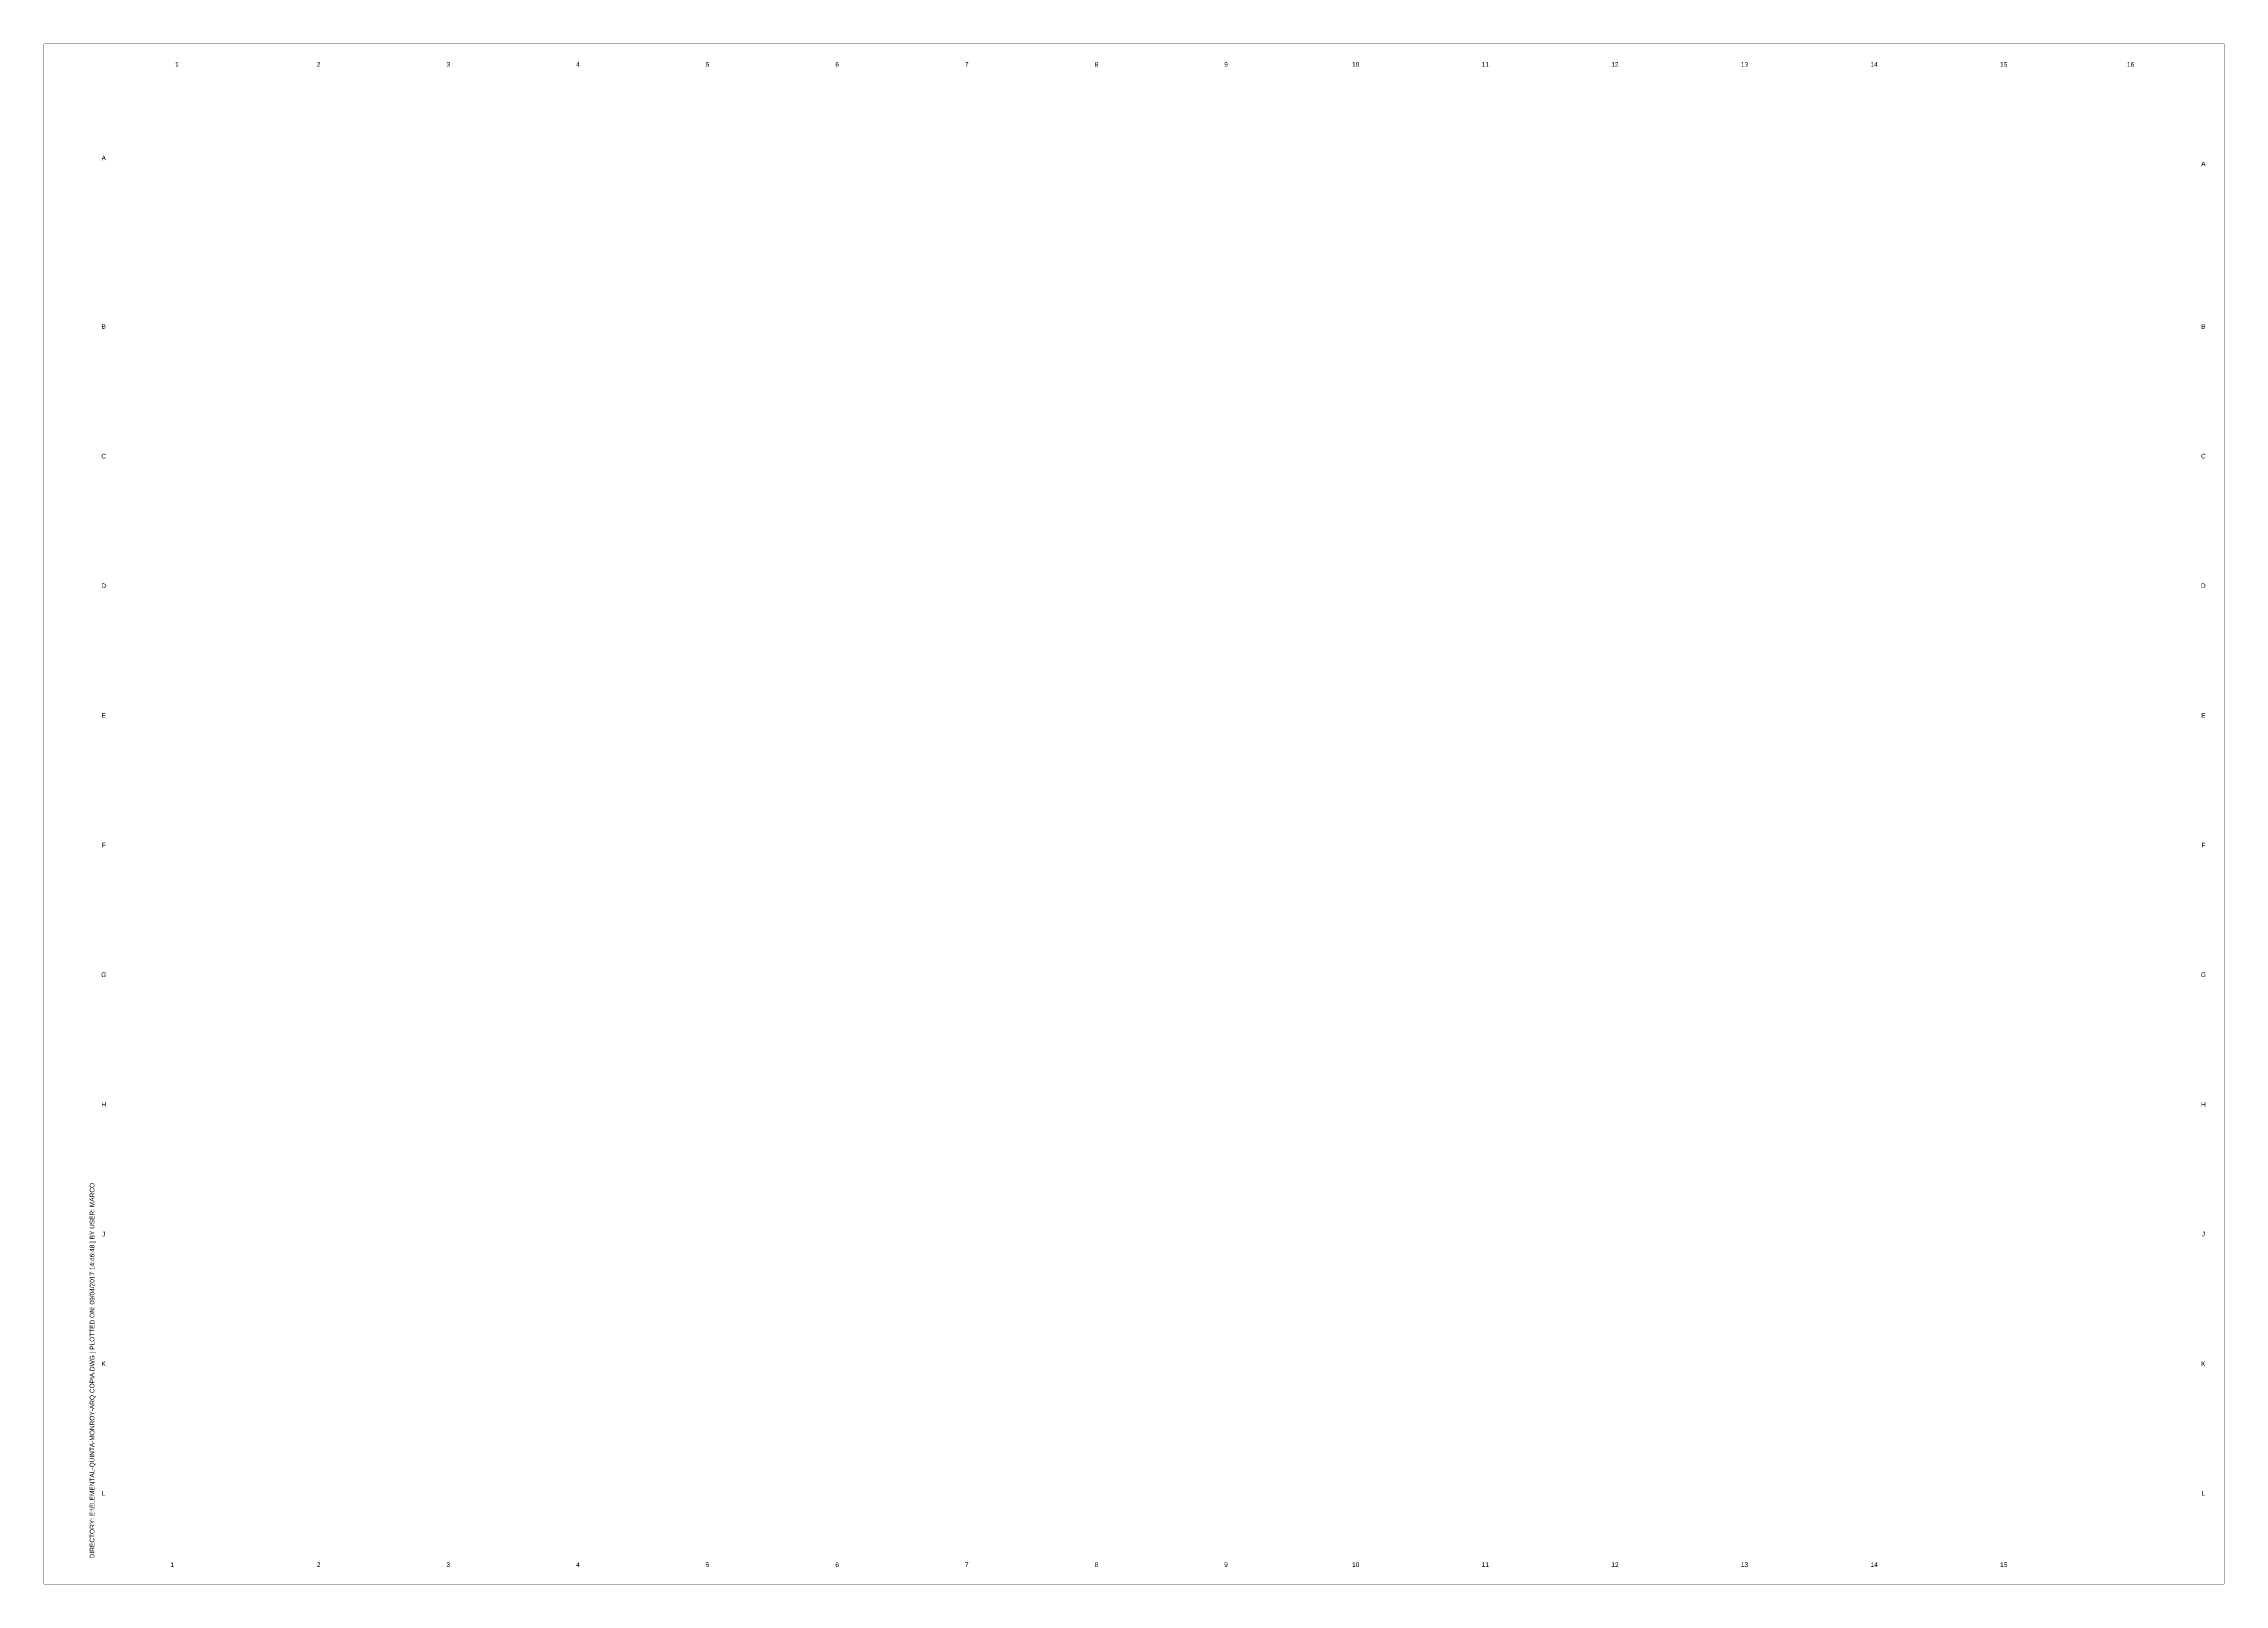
# Model space of a CAD drawing. Header units: metres. Extents: x 0 to 841, y 0 to 594.
import ezdxf
from ezdxf.enums import TextEntityAlignment as Align

# ---------------------------------------------------------------- set-up
doc = ezdxf.new("R2010")
doc.units = ezdxf.units.M
doc.header["$LTSCALE"] = 5
doc.header["$MEASUREMENT"] = 0
doc.layers.add('G-ANNO-NPLT', color=210, linetype='Continuous', lineweight=18, plot=False)
doc.layers.add('G-ANNO-TEXT', color=3, linetype='Continuous', lineweight=18)
doc.styles.add('ARIAL', font='arial.ttf')

msp = doc.modelspace()

# ---------------------------------------------------------------- linework, layer by layer
at = {"layer": 'G-ANNO-NPLT', "const_width": 0.18}
for points in [[(841, 594), (0, 594)], [(0, 0), (0, 594)], [(841, 0), (841, 594)], [(841, 0), (0, 0)]]:
    msp.add_lwpolyline(points, dxfattribs=at)

# ---------------------------------------------------------------- texts
at = {"layer": 'G-ANNO-TEXT', "style": 'ARIAL'}
for s, p in [('1', (51.35, 586.07)), ('2', (106, 586.07)), ('3', (156, 586.07)), ('4', (206, 586.07)), ('5', (256, 586.07)), ('6', (306, 586.07)), ('7', (356, 586.07)), ('8', (406, 586.07)), ('9', (456, 586.07)), ('10', (506, 586.07)), ('11', (556, 586.07)), ('12', (606, 586.07)), ('13', (656, 586.07)), ('14', (706, 586.07)), ('15', (756, 586.07)), ('16', (804.89, 586.07)), ('A', (23.09, 549.98)), ('A', (832.98, 547.71)), ('B', (23.09, 485)), ('B', (832.98, 485)), ('C', (23.09, 435)), ('C', (832.98, 435)), ('D', (23.09, 385)), ('D', (832.98, 385)), ('E', (23.09, 335)), ('E', (832.98, 335)), ('F', (23.09, 285)), ('F', (832.98, 285)), ('G', (23.09, 235)), ('G', (832.98, 235)), ('H', (23.09, 185)), ('H', (832.98, 185)), ('J', (23.09, 135)), ('J', (832.98, 135)), ('K', (23.09, 85)), ('K', (832.98, 85)), ('L', (23.09, 35)), ('L', (832.98, 35)), ('2', (106, 7.51)), ('3', (156, 7.51)), ('6', (306, 7.51)), ('8', (406, 7.51)), ('9', (456, 7.51)), ('10', (506, 7.51)), ('12', (606, 7.51)), ('13', (656, 7.51)), ('1', (49.49, 7.51)), ('4', (206, 7.51)), ('5', (256, 7.51)), ('7', (356, 7.51)), ('11', (556, 7.51)), ('14', (706, 7.51)), ('15', (756, 7.51))]:
    msp.add_text(s, height=1.8, dxfattribs=at).set_placement(p, align=Align.MIDDLE_CENTER)
at = {"layer": 'G-ANNO-TEXT', "insert": (17.7, 9.95), "char_height": 1.8, "attachment_point": 1, "rotation": 90, "style": 'ARIAL'}
msp.add_mtext_dynamic_manual_height_columns('DIRECTORY: E:\\\\ELEMENTAL-QUINTA-MONROY-ARQ COPIA.DWG | PLOTTED ON: 09/04/2017 14:46:48 | BY USER: MARCO', width=412.209, gutter_width=9, heights=[0], dxfattribs=at)

doc.saveas('drawing.dxf')
